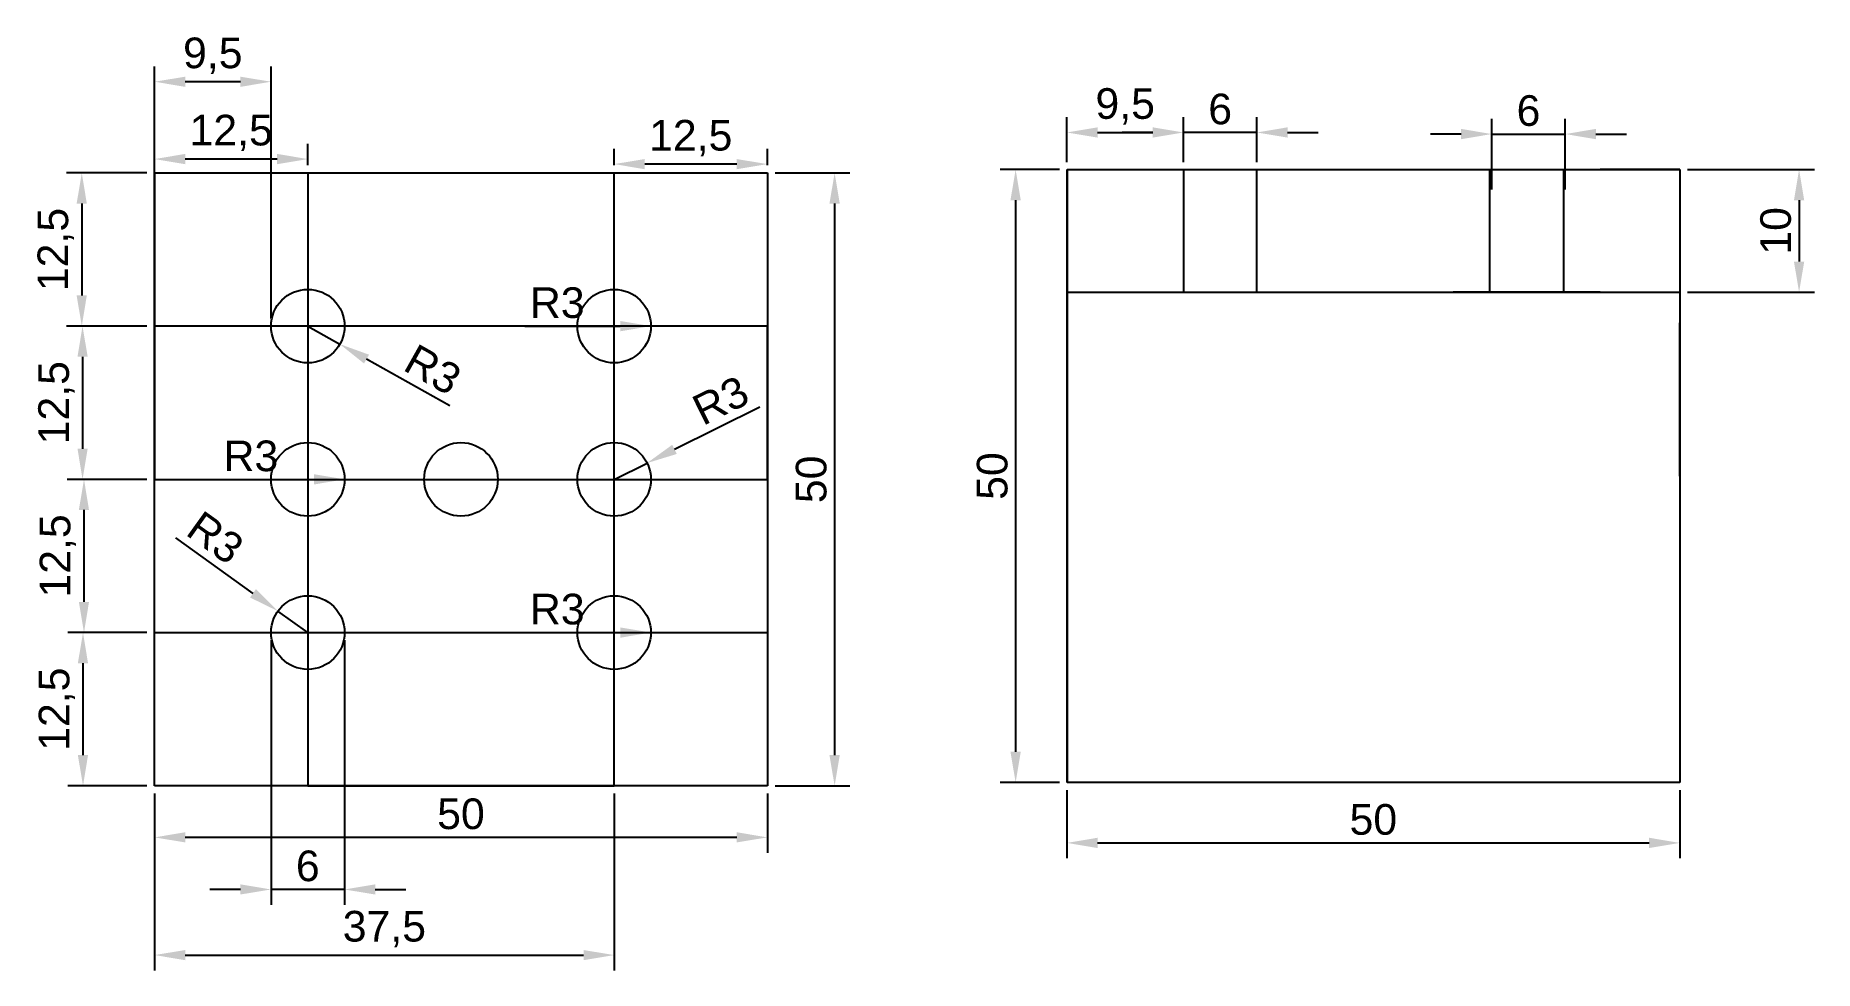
# Model space of a CAD drawing. Header units: millimetres. Extents: x 1004 to 1149, y 1687 to 1763.
import ezdxf

# ---------------------------------------------------------------- set-up
doc = ezdxf.new("R2010")
doc.units = ezdxf.units.MM
doc.styles.get("Standard").update_dxf_attribs({"font": 'arial.ttf'})
doc.dimstyles.new('ISO-25', dxfattribs={"dimtxt": 2.5, "dimasz": 2.5, "dimexe": 1.25, "dimexo": 0.625, "dimtad": 1, "dimtxsty": 'Standard', "dimcen": 2.5, "dimadec": 0, "dimazin": 0, "dimtfac": 1, "dimtmove": 0, "dimatfit": 3, "dimfxl": 1, "dimarcsym": 0})

# ---------------------------------------------------------------- blocks, each defined once
blk = doc.blocks.new('*D1')
at = {"color": 0, "lineweight": -2, "transparency": 16777216}
for p, q in [((1013.65, 1740.3), (1013.65, 1760.87)), ((1023.15, 1740.3), (1023.15, 1760.87)), ((1020.65, 1759.62), (1016.15, 1759.62))]:
    blk.add_line(p, q, dxfattribs=at)
at = {"color": 0, "transparency": 16777216}
for points in [[(1016.15, 1760.03), (1016.15, 1759.2), (1013.65, 1759.62)], [(1020.65, 1760.03), (1020.65, 1759.2), (1023.15, 1759.62)]]:
    blk.add_solid(points, dxfattribs=at)
at = {"layer": 'Defpoints', "color": 0, "transparency": 16777216}
for p in [(1013.65, 1759.62), (1013.65, 1739.68), (1023.15, 1739.68)]:
    blk.add_point(p, dxfattribs=at)
at = {"color": 0, "transparency": 16777216, "insert": (1018.4, 1761.74), "char_height": 2.5, "attachment_point": 5}
blk.add_mtext('9,5', dxfattribs=at)
blk = doc.blocks.new('*D4')
at = {"color": 0, "lineweight": -2, "transparency": 16777216}
for p, q in [((1023.15, 1714.05), (1023.15, 1692.47)), ((1029.15, 1714.05), (1029.15, 1692.47)), ((1020.65, 1693.72), (1018.15, 1693.72)), ((1029.15, 1693.72), (1023.15, 1693.72)), ((1031.65, 1693.72), (1034.15, 1693.72))]:
    blk.add_line(p, q, dxfattribs=at)
at = {"color": 0, "transparency": 16777216}
for points in [[(1020.65, 1694.14), (1020.65, 1693.31), (1023.15, 1693.72)], [(1031.65, 1694.14), (1031.65, 1693.31), (1029.15, 1693.72)]]:
    blk.add_solid(points, dxfattribs=at)
at = {"layer": 'Defpoints', "color": 0, "transparency": 16777216}
for p in [(1023.15, 1714.68), (1029.15, 1714.68), (1023.15, 1693.72)]:
    blk.add_point(p, dxfattribs=at)
at = {"color": 0, "transparency": 16777216, "insert": (1026.15, 1695.63), "char_height": 2.5, "attachment_point": 5}
blk.add_mtext('6', dxfattribs=at)
blk = doc.blocks.new('*D5')
at = {"color": 0, "lineweight": -2, "transparency": 16777216}
for p, q in [((1138.73, 1752.45), (1149.09, 1752.45)), ((1147.84, 1749.95), (1147.84, 1744.95)), ((1138.73, 1742.45), (1149.09, 1742.45))]:
    blk.add_line(p, q, dxfattribs=at)
at = {"color": 0, "transparency": 16777216}
for points in [[(1147.42, 1749.95), (1148.26, 1749.95), (1147.84, 1752.45)], [(1147.42, 1744.95), (1148.26, 1744.95), (1147.84, 1742.45)]]:
    blk.add_solid(points, dxfattribs=at)
at = {"layer": 'Defpoints', "color": 0, "transparency": 16777216}
for p in [(1138.1, 1752.45), (1138.1, 1742.45), (1147.84, 1742.45)]:
    blk.add_point(p, dxfattribs=at)
at = {"color": 0, "transparency": 16777216, "insert": (1145.94, 1747.45), "char_height": 2.5, "attachment_point": 5, "rotation": 90}
blk.add_mtext('10', dxfattribs=at)
blk = doc.blocks.new('*D8')
at = {"color": 0, "lineweight": -2, "transparency": 16777216}
for p, q in [((1088.1, 1753.07), (1088.1, 1756.73)), ((1097.6, 1753.07), (1097.6, 1756.73)), ((1090.6, 1755.48), (1095.1, 1755.48))]:
    blk.add_line(p, q, dxfattribs=at)
at = {"color": 0, "transparency": 16777216}
for points in [[(1090.6, 1755.9), (1090.6, 1755.06), (1088.1, 1755.48)], [(1095.1, 1755.9), (1095.1, 1755.06), (1097.6, 1755.48)]]:
    blk.add_solid(points, dxfattribs=at)
at = {"layer": 'Defpoints', "color": 0, "transparency": 16777216}
for p in [(1097.6, 1755.48), (1088.1, 1752.45), (1097.6, 1752.45)]:
    blk.add_point(p, dxfattribs=at)
at = {"color": 0, "transparency": 16777216, "insert": (1092.85, 1757.61), "char_height": 2.5, "attachment_point": 5}
blk.add_mtext('9,5', dxfattribs=at)
blk = doc.blocks.new('*D9')
at = {"color": 0, "lineweight": -2, "transparency": 16777216}
for p, q in [((1097.6, 1753.07), (1097.6, 1756.73)), ((1103.6, 1753.07), (1103.6, 1756.73)), ((1095.1, 1755.48), (1092.6, 1755.48)), ((1103.6, 1755.48), (1097.6, 1755.48)), ((1106.1, 1755.48), (1108.6, 1755.48))]:
    blk.add_line(p, q, dxfattribs=at)
at = {"color": 0, "transparency": 16777216}
for points in [[(1095.1, 1755.9), (1095.1, 1755.06), (1097.6, 1755.48)], [(1106.1, 1755.9), (1106.1, 1755.06), (1103.6, 1755.48)]]:
    blk.add_solid(points, dxfattribs=at)
at = {"layer": 'Defpoints', "color": 0, "transparency": 16777216}
for p in [(1097.6, 1755.48), (1097.6, 1752.45), (1103.6, 1752.45)]:
    blk.add_point(p, dxfattribs=at)
at = {"color": 0, "transparency": 16777216, "insert": (1100.6, 1757.38), "char_height": 2.5, "attachment_point": 5}
blk.add_mtext('6', dxfattribs=at)
blk = doc.blocks.new('*D10')
at = {"color": 0, "lineweight": -2, "transparency": 16777216}
for p, q in [((1087.48, 1752.45), (1082.66, 1752.45)), ((1083.91, 1749.95), (1083.91, 1704.95)), ((1087.48, 1702.45), (1082.66, 1702.45))]:
    blk.add_line(p, q, dxfattribs=at)
at = {"color": 0, "transparency": 16777216}
for points in [[(1083.49, 1749.95), (1084.33, 1749.95), (1083.91, 1752.45)], [(1083.49, 1704.95), (1084.33, 1704.95), (1083.91, 1702.45)]]:
    blk.add_solid(points, dxfattribs=at)
at = {"layer": 'Defpoints', "color": 0, "transparency": 16777216}
for p in [(1088.1, 1752.45), (1083.91, 1702.45), (1088.1, 1702.45)]:
    blk.add_point(p, dxfattribs=at)
at = {"color": 0, "transparency": 16777216, "insert": (1082.01, 1727.45), "char_height": 2.5, "attachment_point": 5, "rotation": 90}
blk.add_mtext('50', dxfattribs=at)
blk = doc.blocks.new('*D11')
at = {"color": 0, "lineweight": -2, "transparency": 16777216}
for p, q in [((1088.1, 1701.82), (1088.1, 1696.27)), ((1138.1, 1701.82), (1138.1, 1696.27)), ((1090.6, 1697.52), (1135.6, 1697.52))]:
    blk.add_line(p, q, dxfattribs=at)
at = {"color": 0, "transparency": 16777216}
for points in [[(1090.6, 1697.94), (1090.6, 1697.1), (1088.1, 1697.52)], [(1135.6, 1697.94), (1135.6, 1697.1), (1138.1, 1697.52)]]:
    blk.add_solid(points, dxfattribs=at)
at = {"layer": 'Defpoints', "color": 0, "transparency": 16777216}
for p in [(1088.1, 1702.45), (1138.1, 1702.45), (1138.1, 1697.52)]:
    blk.add_point(p, dxfattribs=at)
at = {"color": 0, "transparency": 16777216, "insert": (1113.1, 1699.42), "char_height": 2.5, "attachment_point": 5}
blk.add_mtext('50', dxfattribs=at)
blk = doc.blocks.new('*D12')
at = {"color": 0, "lineweight": -2, "transparency": 16777216}
for p, q in [((1064.28, 1752.18), (1070.39, 1752.18)), ((1069.14, 1749.68), (1069.14, 1704.68)), ((1064.28, 1702.18), (1070.39, 1702.18))]:
    blk.add_line(p, q, dxfattribs=at)
at = {"color": 0, "transparency": 16777216}
for points in [[(1068.72, 1749.68), (1069.56, 1749.68), (1069.14, 1752.18)], [(1068.72, 1704.68), (1069.56, 1704.68), (1069.14, 1702.18)]]:
    blk.add_solid(points, dxfattribs=at)
at = {"layer": 'Defpoints', "color": 0, "transparency": 16777216}
for p in [(1063.65, 1752.18), (1063.65, 1702.18), (1069.14, 1702.18)]:
    blk.add_point(p, dxfattribs=at)
at = {"color": 0, "transparency": 16777216, "insert": (1067.24, 1727.18), "char_height": 2.5, "attachment_point": 5, "rotation": 90}
blk.add_mtext('50', dxfattribs=at)
blk = doc.blocks.new('*D13')
at = {"color": 0, "lineweight": -2, "transparency": 16777216}
for p, q in [((1013.65, 1701.55), (1013.65, 1696.72)), ((1063.65, 1701.55), (1063.65, 1696.72)), ((1061.15, 1697.97), (1016.15, 1697.97))]:
    blk.add_line(p, q, dxfattribs=at)
at = {"color": 0, "transparency": 16777216}
for points in [[(1016.15, 1698.39), (1016.15, 1697.56), (1013.65, 1697.97)], [(1061.15, 1698.39), (1061.15, 1697.56), (1063.65, 1697.97)]]:
    blk.add_solid(points, dxfattribs=at)
at = {"layer": 'Defpoints', "color": 0, "transparency": 16777216}
for p in [(1013.65, 1702.18), (1063.65, 1702.18), (1013.65, 1697.97)]:
    blk.add_point(p, dxfattribs=at)
at = {"color": 0, "transparency": 16777216, "insert": (1038.65, 1699.88), "char_height": 2.5, "attachment_point": 5}
blk.add_mtext('50', dxfattribs=at)
blk = doc.blocks.new('*D14')
at = {"color": 0, "lineweight": -2, "transparency": 16777216}
for p, q in [((1013.03, 1752.18), (1006.46, 1752.18)), ((1007.71, 1749.68), (1007.71, 1742.18)), ((1013.03, 1739.68), (1006.46, 1739.68))]:
    blk.add_line(p, q, dxfattribs=at)
at = {"color": 0, "transparency": 16777216}
for points in [[(1007.29, 1749.68), (1008.12, 1749.68), (1007.71, 1752.18)], [(1007.29, 1742.18), (1008.12, 1742.18), (1007.71, 1739.68)]]:
    blk.add_solid(points, dxfattribs=at)
at = {"layer": 'Defpoints', "color": 0, "transparency": 16777216}
for p in [(1013.65, 1752.18), (1007.71, 1739.68), (1013.65, 1739.68)]:
    blk.add_point(p, dxfattribs=at)
at = {"color": 0, "transparency": 16777216, "insert": (1005.58, 1745.93), "char_height": 2.5, "attachment_point": 5, "rotation": 90}
blk.add_mtext('12,5', dxfattribs=at)
blk = doc.blocks.new('*D15')
at = {"color": 0, "lineweight": -2, "transparency": 16777216}
for p, q in [((1013.03, 1739.68), (1006.52, 1739.68)), ((1007.77, 1737.18), (1007.77, 1729.68)), ((1013.03, 1727.18), (1006.52, 1727.18))]:
    blk.add_line(p, q, dxfattribs=at)
at = {"color": 0, "transparency": 16777216}
for points in [[(1007.36, 1737.18), (1008.19, 1737.18), (1007.77, 1739.68)], [(1007.36, 1729.68), (1008.19, 1729.68), (1007.77, 1727.18)]]:
    blk.add_solid(points, dxfattribs=at)
at = {"layer": 'Defpoints', "color": 0, "transparency": 16777216}
for p in [(1013.65, 1739.68), (1007.77, 1727.18), (1013.65, 1727.18)]:
    blk.add_point(p, dxfattribs=at)
at = {"color": 0, "transparency": 16777216, "insert": (1005.64, 1733.43), "char_height": 2.5, "attachment_point": 5, "rotation": 90}
blk.add_mtext('12,5', dxfattribs=at)
blk = doc.blocks.new('*D16')
at = {"color": 0, "lineweight": -2, "transparency": 16777216}
for p, q in [((1013.65, 1752.8), (1013.65, 1754.56)), ((1026.15, 1752.8), (1026.15, 1754.56)), ((1023.65, 1753.31), (1016.15, 1753.31))]:
    blk.add_line(p, q, dxfattribs=at)
at = {"color": 0, "transparency": 16777216}
for points in [[(1016.15, 1753.73), (1016.15, 1752.89), (1013.65, 1753.31)], [(1023.65, 1753.73), (1023.65, 1752.89), (1026.15, 1753.31)]]:
    blk.add_solid(points, dxfattribs=at)
at = {"layer": 'Defpoints', "color": 0, "transparency": 16777216}
for p in [(1013.65, 1753.31), (1013.65, 1752.18), (1026.15, 1752.18)]:
    blk.add_point(p, dxfattribs=at)
at = {"color": 0, "transparency": 16777216, "insert": (1019.9, 1755.44), "char_height": 2.5, "attachment_point": 5}
blk.add_mtext('12,5', dxfattribs=at)
blk = doc.blocks.new('*D17')
at = {"color": 0, "lineweight": -2, "transparency": 16777216}
for p, q in [((1013.03, 1727.18), (1006.64, 1727.18)), ((1007.89, 1724.68), (1007.89, 1717.18)), ((1013.03, 1714.68), (1006.64, 1714.68))]:
    blk.add_line(p, q, dxfattribs=at)
at = {"color": 0, "transparency": 16777216}
for points in [[(1007.47, 1724.68), (1008.3, 1724.68), (1007.89, 1727.18)], [(1007.47, 1717.18), (1008.3, 1717.18), (1007.89, 1714.68)]]:
    blk.add_solid(points, dxfattribs=at)
at = {"layer": 'Defpoints', "color": 0, "transparency": 16777216}
for p in [(1013.65, 1727.18), (1007.89, 1714.68), (1013.65, 1714.68)]:
    blk.add_point(p, dxfattribs=at)
at = {"color": 0, "transparency": 16777216, "insert": (1005.76, 1720.93), "char_height": 2.5, "attachment_point": 5, "rotation": 90}
blk.add_mtext('12,5', dxfattribs=at)
blk = doc.blocks.new('*D18')
at = {"color": 0, "lineweight": -2, "transparency": 16777216}
for p, q in [((1013.03, 1714.68), (1006.56, 1714.68)), ((1007.81, 1704.68), (1007.81, 1712.18)), ((1013.03, 1702.18), (1006.56, 1702.18))]:
    blk.add_line(p, q, dxfattribs=at)
at = {"color": 0, "transparency": 16777216}
for points in [[(1007.39, 1712.18), (1008.22, 1712.18), (1007.81, 1714.68)], [(1007.39, 1704.68), (1008.22, 1704.68), (1007.81, 1702.18)]]:
    blk.add_solid(points, dxfattribs=at)
at = {"layer": 'Defpoints', "color": 0, "transparency": 16777216}
for p in [(1007.81, 1714.68), (1013.65, 1714.68), (1013.65, 1702.18)]:
    blk.add_point(p, dxfattribs=at)
at = {"color": 0, "transparency": 16777216, "insert": (1005.68, 1708.43), "char_height": 2.5, "attachment_point": 5, "rotation": 90}
blk.add_mtext('12,5', dxfattribs=at)
blk = doc.blocks.new('*D19')
at = {"color": 0, "lineweight": -2, "transparency": 16777216}
for p, q in [((1051.15, 1752.8), (1051.15, 1754.15)), ((1063.65, 1752.8), (1063.65, 1754.15)), ((1061.15, 1752.9), (1053.65, 1752.9))]:
    blk.add_line(p, q, dxfattribs=at)
at = {"color": 0, "transparency": 16777216}
for points in [[(1053.65, 1753.31), (1053.65, 1752.48), (1051.15, 1752.9)], [(1061.15, 1753.31), (1061.15, 1752.48), (1063.65, 1752.9)]]:
    blk.add_solid(points, dxfattribs=at)
at = {"layer": 'Defpoints', "color": 0, "transparency": 16777216}
for p in [(1051.15, 1752.9), (1051.15, 1752.18), (1063.65, 1752.18)]:
    blk.add_point(p, dxfattribs=at)
at = {"color": 0, "transparency": 16777216, "insert": (1057.4, 1755.02), "char_height": 2.5, "attachment_point": 5}
blk.add_mtext('12,5', dxfattribs=at)
blk = doc.blocks.new('*D20')
at = {"color": 0, "lineweight": -2, "transparency": 16777216}
for p, q in [((1026.15, 1739.68), (1028.77, 1738.21)), ((1037.73, 1733.18), (1030.95, 1736.99))]:
    blk.add_line(p, q, dxfattribs=at)
at = {"color": 0, "transparency": 16777216}
blk.add_solid([(1031.15, 1737.35), (1030.74, 1736.63), (1028.77, 1738.21)], dxfattribs=at)
at = {"layer": 'Defpoints', "color": 0, "transparency": 16777216}
for p in [(1026.15, 1739.68), (1028.77, 1738.21)]:
    blk.add_point(p, dxfattribs=at)
at = {"color": 0, "transparency": 16777216, "insert": (1036.36, 1736.13), "char_height": 2.5, "attachment_point": 5, "rotation": 330.7048}
blk.add_mtext('R3', dxfattribs=at)
blk = doc.blocks.new('*D21')
at = {"color": 0, "lineweight": -2, "transparency": 16777216}
blk.add_line((1018.87, 1727.18), (1026.65, 1727.18), dxfattribs=at)
at = {"color": 0, "transparency": 16777216}
blk.add_solid([(1026.65, 1727.6), (1026.65, 1726.76), (1029.15, 1727.18)], dxfattribs=at)
at = {"layer": 'Defpoints', "color": 0, "transparency": 16777216}
for p in [(1026.15, 1727.18), (1029.15, 1727.18)]:
    blk.add_point(p, dxfattribs=at)
at = {"color": 0, "transparency": 16777216, "insert": (1021.51, 1729.08), "char_height": 2.5, "attachment_point": 5}
blk.add_mtext('R3', dxfattribs=at)
blk = doc.blocks.new('*D22')
at = {"color": 0, "lineweight": -2, "transparency": 16777216}
for p, q in [((1015.35, 1722.41), (1021.68, 1717.88)), ((1026.15, 1714.68), (1023.71, 1716.43))]:
    blk.add_line(p, q, dxfattribs=at)
at = {"color": 0, "transparency": 16777216}
blk.add_solid([(1021.92, 1718.22), (1021.44, 1717.54), (1023.71, 1716.43)], dxfattribs=at)
at = {"layer": 'Defpoints', "color": 0, "transparency": 16777216}
for p in [(1023.71, 1716.43), (1026.15, 1714.68)]:
    blk.add_point(p, dxfattribs=at)
at = {"color": 0, "transparency": 16777216, "insert": (1018.61, 1722.42), "char_height": 2.5, "attachment_point": 5, "rotation": 324.3835}
blk.add_mtext('R3', dxfattribs=at)
blk = doc.blocks.new('*D25')
at = {"color": 0, "lineweight": -2, "transparency": 16777216}
for p, q in [((1013.65, 1701.55), (1013.65, 1687.12)), ((1051.15, 1701.55), (1051.15, 1687.12)), ((1016.15, 1688.37), (1048.65, 1688.37))]:
    blk.add_line(p, q, dxfattribs=at)
at = {"color": 0, "transparency": 16777216}
for points in [[(1016.15, 1688.78), (1016.15, 1687.95), (1013.65, 1688.37)], [(1048.65, 1688.78), (1048.65, 1687.95), (1051.15, 1688.37)]]:
    blk.add_solid(points, dxfattribs=at)
at = {"layer": 'Defpoints', "color": 0, "transparency": 16777216}
for p in [(1013.65, 1702.18), (1051.15, 1702.18), (1051.15, 1688.37)]:
    blk.add_point(p, dxfattribs=at)
at = {"color": 0, "transparency": 16777216, "insert": (1032.4, 1690.49), "char_height": 2.5, "attachment_point": 5}
blk.add_mtext('37,5', dxfattribs=at)
blk = doc.blocks.new('*D26')
at = {"color": 0, "lineweight": -2, "transparency": 16777216}
for p, q in [((1122.76, 1750.83), (1122.76, 1756.6)), ((1128.76, 1750.83), (1128.76, 1756.6)), ((1120.26, 1755.35), (1117.76, 1755.35)), ((1122.76, 1755.35), (1128.76, 1755.35)), ((1131.26, 1755.35), (1133.76, 1755.35))]:
    blk.add_line(p, q, dxfattribs=at)
at = {"color": 0, "transparency": 16777216}
for points in [[(1120.26, 1755.77), (1120.26, 1754.93), (1122.76, 1755.35)], [(1131.26, 1755.77), (1131.26, 1754.93), (1128.76, 1755.35)]]:
    blk.add_solid(points, dxfattribs=at)
at = {"layer": 'Defpoints', "color": 0, "transparency": 16777216}
for p in [(1128.76, 1755.35), (1122.76, 1750.2), (1128.76, 1750.2)]:
    blk.add_point(p, dxfattribs=at)
at = {"color": 0, "transparency": 16777216, "insert": (1125.76, 1757.25), "char_height": 2.5, "attachment_point": 5}
blk.add_mtext('6', dxfattribs=at)
blk = doc.blocks.new('*D27')
at = {"color": 0, "lineweight": -2, "transparency": 16777216}
blk.add_line((1043.87, 1739.68), (1051.65, 1739.68), dxfattribs=at)
at = {"color": 0, "transparency": 16777216}
blk.add_solid([(1051.65, 1740.1), (1051.65, 1739.26), (1054.15, 1739.68)], dxfattribs=at)
at = {"layer": 'Defpoints', "color": 0, "transparency": 16777216}
for p in [(1051.15, 1739.68), (1054.15, 1739.68)]:
    blk.add_point(p, dxfattribs=at)
at = {"color": 0, "transparency": 16777216, "insert": (1046.51, 1741.58), "char_height": 2.5, "attachment_point": 5}
blk.add_mtext('R3', dxfattribs=at)
blk = doc.blocks.new('*D28')
at = {"color": 0, "lineweight": -2, "transparency": 16777216}
for p, q in [((1063.05, 1733.08), (1056.08, 1729.62)), ((1051.15, 1727.18), (1053.84, 1728.51))]:
    blk.add_line(p, q, dxfattribs=at)
at = {"color": 0, "transparency": 16777216}
blk.add_solid([(1055.89, 1730), (1056.26, 1729.25), (1053.84, 1728.51)], dxfattribs=at)
at = {"layer": 'Defpoints', "color": 0, "transparency": 16777216}
for p in [(1053.84, 1728.51), (1051.15, 1727.18)]:
    blk.add_point(p, dxfattribs=at)
at = {"color": 0, "transparency": 16777216, "insert": (1059.84, 1733.61), "char_height": 2.5, "attachment_point": 5, "rotation": 26.3865}
blk.add_mtext('R3', dxfattribs=at)
blk = doc.blocks.new('*D29')
at = {"color": 0, "lineweight": -2, "transparency": 16777216}
blk.add_line((1043.87, 1714.68), (1051.65, 1714.68), dxfattribs=at)
at = {"color": 0, "transparency": 16777216}
blk.add_solid([(1051.65, 1715.1), (1051.65, 1714.26), (1054.15, 1714.68)], dxfattribs=at)
at = {"layer": 'Defpoints', "color": 0, "transparency": 16777216}
for p in [(1051.15, 1714.68), (1054.15, 1714.68)]:
    blk.add_point(p, dxfattribs=at)
at = {"color": 0, "transparency": 16777216, "insert": (1046.51, 1716.58), "char_height": 2.5, "attachment_point": 5}
blk.add_mtext('R3', dxfattribs=at)

msp = doc.modelspace()

# ---------------------------------------------------------------- linework, layer by layer
for p, q in [((1013.652, 1752.18), (1063.652, 1752.18)), ((1013.652, 1702.18), (1013.652, 1752.18)), ((1013.652, 1752.18), (1026.152, 1752.18)), ((1013.652, 1752.18), (1013.652, 1727.18)), ((1026.152, 1752.18), (1026.152, 1702.18)), ((1051.152, 1702.18), (1051.152, 1752.18)), ((1063.652, 1752.18), (1063.652, 1702.18)), ((1088.104, 1752.448), (1138.104, 1752.448)), ((1088.104, 1702.448), (1088.104, 1752.448)), ((1088.104, 1752.448), (1100.604, 1752.448)), ((1088.104, 1752.448), (1088.104, 1742.448)), ((1088.104, 1752.448), (1097.604, 1752.448)), ((1088.104, 1752.448), (1088.104, 1702.448)), ((1122.604, 1742.448), (1122.604, 1752.448)), ((1125.604, 1752.448), (1128.604, 1752.448)), ((1128.604, 1752.448), (1128.604, 1742.448)), ((1138.104, 1752.448), (1131.604, 1752.448)), ((1138.104, 1752.448), (1138.104, 1702.448)), ((1088.104, 1742.448), (1138.104, 1742.448)), ((1088.104, 1742.448), (1125.604, 1742.448)), ((1097.604, 1742.448), (1103.604, 1742.448)), ((1131.604, 1742.448), (1119.604, 1742.448)), ((1128.604, 1742.448), (1122.604, 1742.448)), ((1063.652, 1739.68), (1013.652, 1739.68)), ((1063.652, 1727.18), (1063.652, 1739.68)), ((1138.104, 1727.448), (1138.104, 1739.948)), ((1013.652, 1727.18), (1063.652, 1727.18)), ((1013.652, 1702.18), (1013.652, 1714.68)), ((1013.652, 1714.68), (1063.652, 1714.68)), ((1088.104, 1702.448), (1088.104, 1714.948)), ((1063.652, 1702.18), (1013.652, 1702.18)), ((1026.152, 1702.18), (1051.152, 1702.18)), ((1138.104, 1702.448), (1088.104, 1702.448))]:
    msp.add_line(p, q)
at = {"color": 2}
for p, q in [((1097.604, 1752.448), (1097.604, 1742.448)), ((1103.604, 1742.448), (1103.604, 1752.448))]:
    msp.add_line(p, q, dxfattribs=at)
for centre in [(1026.152, 1739.68), (1026.152, 1727.18), (1038.652, 1727.18), (1026.152, 1714.68)]:
    msp.add_circle(centre, 3, dxfattribs=at)
for centre in [(1051.152, 1739.68), (1051.152, 1727.18), (1051.152, 1714.68)]:
    msp.add_circle(centre, 3)

# ---------------------------------------------------------------- dimensions: what is measured, and where the dimension line sits
for base, p1, p2, picture, middle in [((1013.652, 1759.616), (1023.152, 1739.68), (1013.652, 1739.68), '*D1', (1018.402, 1761.744)), ((1097.604, 1755.478), (1088.104, 1752.448), (1097.604, 1752.448), '*D8', (1092.854, 1757.606)), ((1097.604, 1755.478), (1103.604, 1752.448), (1097.604, 1752.448), '*D9', (1100.604, 1757.38)), ((1128.765, 1755.351), (1122.765, 1750.204), (1128.765, 1750.204), '*D26', (1125.765, 1757.253)), ((1013.652, 1753.309), (1026.152, 1752.18), (1013.652, 1752.18), '*D16', (1019.902, 1755.436)), ((1051.152, 1752.896), (1063.652, 1752.18), (1051.152, 1752.18), '*D19', (1057.402, 1755.023)), ((1023.152, 1693.725), (1029.152, 1714.68), (1023.152, 1714.68), '*D4', (1026.152, 1695.626)), ((1013.652, 1697.974), (1063.652, 1702.18), (1013.652, 1702.18), '*D13', (1038.652, 1699.875)), ((1051.152, 1688.367), (1013.652, 1702.18), (1051.152, 1702.18), '*D25', (1032.402, 1690.494)), ((1138.104, 1697.521), (1088.104, 1702.448), (1138.104, 1702.448), '*D11', (1113.104, 1699.423))]:
    dim = msp.add_linear_dim(base=base, p1=p1, p2=p2, dimstyle='ISO-25')
    dim.commit()
    dim.dimension.update_dxf_attribs({"geometry": picture, "text_midpoint": middle})
for base, p1, p2, picture, middle in [((1007.707, 1739.68), (1013.652, 1752.18), (1013.652, 1739.68), '*D14', (1005.579, 1745.93)), ((1069.142, 1702.18), (1063.652, 1752.18), (1063.652, 1702.18), '*D12', (1067.24, 1727.18)), ((1083.911, 1702.448), (1088.104, 1752.448), (1088.104, 1702.448), '*D10', (1082.009, 1727.448)), ((1147.842, 1742.448), (1138.104, 1752.448), (1138.104, 1742.448), '*D5', (1145.94, 1747.448)), ((1007.772, 1727.18), (1013.652, 1739.68), (1013.652, 1727.18), '*D15', (1005.644, 1733.43)), ((1007.887, 1714.68), (1013.652, 1727.18), (1013.652, 1714.68), '*D17', (1005.76, 1720.93)), ((1007.805, 1714.68), (1013.652, 1702.18), (1013.652, 1714.68), '*D18', (1005.678, 1708.43))]:
    dim = msp.add_linear_dim(base=base, p1=p1, p2=p2, angle=90, dimstyle='ISO-25')
    dim.commit()
    dim.dimension.update_dxf_attribs({"geometry": picture, "text_midpoint": middle})
for center, mpoint, picture, middle in [((1051.152, 1739.68), (1054.152, 1739.68), '*D27', (1046.511, 1739.68)), ((1026.152, 1727.18), (1029.152, 1727.18), '*D21', (1021.511, 1727.18)), ((1051.152, 1714.68), (1054.152, 1714.68), '*D29', (1046.511, 1714.68))]:
    dim = msp.add_radius_dim(center=center, mpoint=mpoint, dimstyle='ISO-25')
    dim.commit()
    dim.dimension.update_dxf_attribs({"geometry": picture, "text_midpoint": middle, "dimtype": 164})
for center, mpoint, picture, middle in [((1026.152, 1739.68), (1028.768, 1738.212), '*D20', (1036.362, 1736.132)), ((1051.152, 1727.18), (1053.839, 1728.513), '*D28', (1059.838, 1733.613)), ((1026.152, 1714.68), (1023.713, 1716.427), '*D22', (1018.609, 1722.423))]:
    dim = msp.add_radius_dim(center=center, mpoint=mpoint, dimstyle='ISO-25')
    dim.commit()
    dim.dimension.update_dxf_attribs({"geometry": picture, "text_midpoint": middle})

doc.saveas('drawing.dxf')
